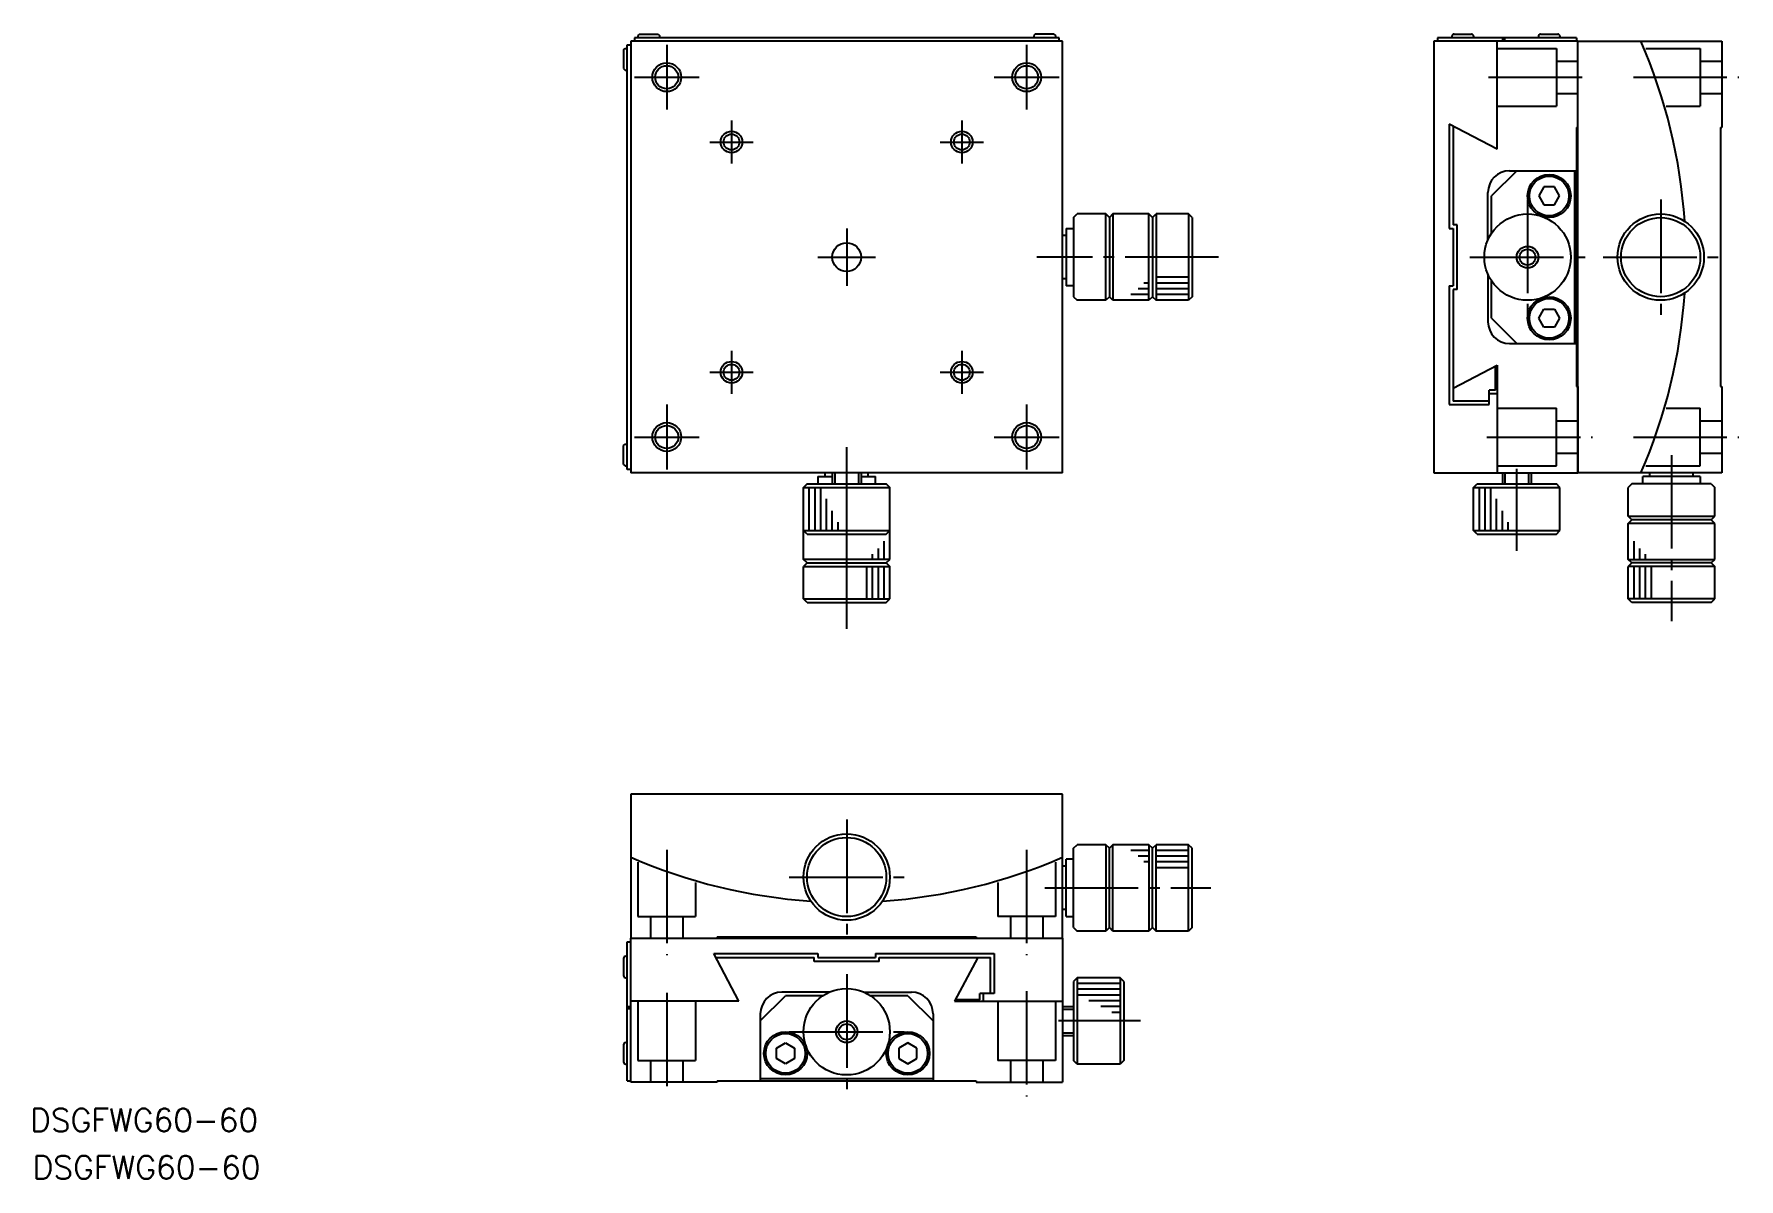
# Model space of a CAD drawing. Extents: x 557 to 794, y 324 to 483.
import ezdxf

# ---------------------------------------------------------------- set-up
doc = ezdxf.new("R2010")
doc.units = 0
doc.linetypes.add('CENTER', pattern=[17.5, 13, -1.5, 1.5, -1.5])
doc.layers.get('0').update_dxf_attribs({"linetype": 'CONTINUOUS'})
doc.layers.add('CENTER', color=1, linetype='CENTER')
doc.styles.get("Standard").update_dxf_attribs({"font": 'txt.shx', "bigfont": '@extfont2.shx'})

msp = doc.modelspace()

# ---------------------------------------------------------------- linework, layer by layer
at = {"color": 7, "linetype": 'CONTINUOUS'}
for p, q in [((640.78, 483.25), (640.58, 483.05)), ((640.78, 483.25), (643.38, 483.25)), ((643.38, 483.25), (643.58, 483.05)), ((695.78, 483.25), (695.58, 483.05)), ((698.38, 483.25), (695.78, 483.25)), ((698.38, 483.25), (698.58, 483.05)), ((753.98, 483.25), (756.38, 483.25)), ((765.98, 483.25), (768.38, 483.25)), ((638.58, 481.05), (638.78, 481.25)), ((638.58, 481.05), (638.58, 478.45)), ((638.78, 481.25), (639.08, 481.25)), ((639.08, 422.75), (639.08, 481.75)), ((639.08, 481.75), (639.58, 481.75)), ((639.58, 482.25), (639.58, 422.25)), ((699.58, 482.25), (639.58, 482.25)), ((699.08, 482.75), (640.08, 482.75)), ((640.08, 482.75), (640.08, 482.25)), ((640.58, 483.05), (640.58, 482.75)), ((643.58, 483.05), (643.58, 482.75)), ((695.58, 483.05), (695.58, 482.75)), ((698.58, 483.05), (698.58, 482.75)), ((699.08, 482.25), (699.08, 482.75)), ((699.58, 422.25), (699.58, 482.25)), ((751.18, 482.25), (751.18, 422.25)), ((771.18, 482.25), (751.18, 482.25)), ((770.98, 482.75), (751.68, 482.75)), ((751.68, 482.75), (751.68, 482.25)), ((753.68, 482.95), (753.68, 482.75)), ((756.68, 482.95), (756.68, 482.75)), ((759.94, 467.25), (759.94, 482.25)), ((760.68, 482.75), (760.68, 482.25)), ((760.96, 482.75), (760.96, 482.25)), ((765.68, 482.95), (765.68, 482.75)), ((768.68, 482.95), (768.68, 482.75)), ((770.98, 482.75), (770.98, 482.25)), ((771.18, 422.25), (771.18, 482.25)), ((771.18, 482.25), (791.18, 482.25)), ((771.18, 470.25), (771.18, 482.25)), ((791.18, 482.25), (791.18, 470.25)), ((638.58, 478.45), (638.78, 478.25)), ((638.78, 478.25), (639.08, 478.25)), ((753.31, 470.73), (753.31, 456.25)), ((759.94, 467.25), (753.31, 470.73)), ((753.85, 470.45), (753.85, 456.75)), ((770.98, 470.25), (770.98, 434.25)), ((770.98, 470.25), (771.18, 470.25)), ((790.98, 470.25), (790.98, 434.25)), ((790.98, 470.25), (791.18, 470.25)), ((762.68, 464.25), (759.18, 460.75)), ((761.68, 464.25), (770.98, 464.25)), ((766.46, 462), (765.73, 460.75)), ((767.9, 462), (766.46, 462)), ((768.62, 460.75), (767.9, 462)), ((770.68, 464.25), (770.68, 440.25)), ((758.68, 454.65), (758.68, 461.25)), ((759.18, 455.57), (759.18, 460.75)), ((765.73, 460.75), (766.46, 459.5)), ((767.9, 459.5), (768.62, 460.75)), ((701.08, 457.75), (701.58, 458.25)), ((701.08, 457.75), (701.08, 446.75)), ((705.58, 458.25), (701.58, 458.25)), ((706.08, 457.75), (705.58, 458.25)), ((706.58, 458.25), (706.08, 457.75)), ((706.08, 457.75), (706.08, 446.75)), ((711.58, 458.25), (706.58, 458.25)), ((712.08, 457.75), (711.58, 458.25)), ((712.08, 457.75), (712.58, 458.25)), ((712.08, 457.75), (712.08, 446.75)), ((717.08, 458.25), (712.58, 458.25)), ((717.58, 457.75), (717.08, 458.25)), ((717.58, 457.75), (717.58, 446.75)), ((766.46, 459.5), (767.9, 459.5)), ((700.08, 455.25), (699.58, 455.25)), ((700.08, 456.25), (700.08, 448.25)), ((700.08, 456.25), (701.08, 456.25)), ((753.31, 456.25), (753.85, 456.25)), ((754.42, 456.75), (753.85, 456.75)), ((753.85, 456.25), (753.85, 448.25)), ((754.42, 447.75), (754.42, 456.75)), ((700.08, 449.25), (699.58, 449.25)), ((701.08, 448.25), (700.08, 448.25)), ((753.31, 448.25), (753.31, 431.75)), ((753.31, 448.25), (753.85, 448.25)), ((753.85, 447.75), (753.85, 432.25)), ((754.42, 447.75), (753.85, 447.75)), ((758.68, 449.85), (758.68, 443.25)), ((759.18, 443.75), (759.18, 448.93)), ((701.08, 446.75), (701.58, 446.25)), ((705.58, 446.25), (701.58, 446.25)), ((706.08, 446.75), (705.58, 446.25)), ((706.58, 446.25), (706.08, 446.75)), ((711.58, 446.25), (706.58, 446.25)), ((712.08, 446.75), (711.58, 446.25)), ((712.08, 446.75), (712.58, 446.25)), ((717.08, 446.25), (712.58, 446.25)), ((717.58, 446.75), (717.08, 446.25)), ((759.18, 443.75), (762.68, 440.25)), ((765.73, 443.75), (766.46, 445)), ((766.46, 442.5), (765.73, 443.75)), ((766.46, 445), (767.9, 445)), ((767.9, 445), (768.62, 443.75)), ((768.62, 443.75), (767.9, 442.5)), ((767.9, 442.5), (766.46, 442.5)), ((761.68, 440.25), (770.98, 440.25)), ((753.85, 434.05), (759.94, 437.25)), ((759.72, 433.75), (759.72, 437.14)), ((759.94, 437.25), (759.94, 422.25)), ((759.72, 433.75), (758.85, 433.75)), ((758.85, 431.75), (758.85, 433.75)), ((770.98, 434.25), (771.18, 434.25)), ((771.18, 434.25), (771.18, 422.25)), ((790.98, 434.25), (791.18, 434.25)), ((791.18, 434.25), (791.18, 422.25)), ((753.31, 431.75), (758.85, 431.75)), ((758.85, 432.25), (753.85, 432.25)), ((759.94, 433.25), (758.85, 433.25)), ((638.58, 426.05), (638.78, 426.25)), ((638.58, 423.45), (638.58, 426.05)), ((638.78, 426.25), (639.08, 426.25)), ((638.58, 423.45), (638.78, 423.25)), ((638.78, 423.25), (639.08, 423.25)), ((639.58, 422.75), (639.08, 422.75)), ((699.58, 422.25), (639.58, 422.25)), ((665.58, 421.75), (667.58, 421.75)), ((665.58, 421.75), (665.58, 420.75)), ((666.58, 421.75), (666.58, 422.25)), ((667.58, 422.25), (667.58, 420.75)), ((671.58, 422.25), (671.58, 420.75)), ((671.58, 421.75), (673.58, 421.75)), ((672.58, 421.75), (672.58, 422.25)), ((673.58, 420.75), (673.58, 421.75)), ((751.18, 422.25), (771.18, 422.25)), ((760.68, 422.25), (760.68, 420.75)), ((764.68, 422.25), (764.68, 420.75)), ((791.18, 422.25), (771.18, 422.25)), ((788.18, 421.75), (780.18, 421.75)), ((780.18, 420.75), (780.18, 421.75)), ((781.18, 421.75), (781.18, 422.25)), ((787.18, 421.75), (787.18, 422.25)), ((788.18, 421.75), (788.18, 420.75)), ((663.58, 420.25), (664.08, 420.75)), ((664.08, 420.75), (663.58, 420.25)), ((663.58, 414.25), (663.58, 420.25)), ((663.58, 416.25), (663.58, 420.25)), ((664.08, 420.75), (675.08, 420.75)), ((664.08, 420.75), (675.08, 420.75)), ((675.58, 420.25), (675.08, 420.75)), ((675.08, 420.75), (675.58, 420.25)), ((675.58, 414.25), (675.58, 420.25)), ((675.58, 416.25), (675.58, 420.25)), ((756.68, 420.25), (757.18, 420.75)), ((756.68, 414.25), (756.68, 420.25)), ((757.18, 420.75), (768.18, 420.75)), ((768.68, 420.25), (768.18, 420.75)), ((768.68, 414.25), (768.68, 420.25)), ((778.68, 420.75), (778.18, 420.25)), ((778.18, 416.25), (778.18, 420.25)), ((789.68, 420.75), (778.68, 420.75)), ((789.68, 420.75), (790.18, 420.25)), ((790.18, 416.25), (790.18, 420.25)), ((663.58, 410.25), (663.58, 415.25)), ((675.58, 410.25), (675.58, 415.25)), ((778.68, 415.75), (778.18, 416.25)), ((778.18, 415.25), (778.68, 415.75)), ((778.18, 410.25), (778.18, 415.25)), ((789.68, 415.75), (778.68, 415.75)), ((789.68, 415.75), (790.18, 416.25)), ((790.18, 415.25), (789.68, 415.75)), ((790.18, 410.25), (790.18, 415.25)), ((664.08, 413.75), (663.58, 414.25)), ((664.08, 413.75), (675.08, 413.75)), ((675.08, 413.75), (675.58, 414.25)), ((757.18, 413.75), (756.68, 414.25)), ((757.18, 413.75), (768.18, 413.75)), ((768.18, 413.75), (768.68, 414.25)), ((664.08, 409.75), (663.58, 410.25)), ((675.08, 409.75), (675.58, 410.25)), ((778.68, 409.75), (778.18, 410.25)), ((789.68, 409.75), (790.18, 410.25)), ((664.08, 409.75), (663.58, 409.25)), ((663.58, 404.75), (663.58, 409.25)), ((664.08, 409.75), (675.08, 409.75)), ((675.08, 409.75), (675.58, 409.25)), ((675.58, 404.75), (675.58, 409.25)), ((778.68, 409.75), (778.18, 409.25)), ((778.18, 404.75), (778.18, 409.25)), ((789.68, 409.75), (778.68, 409.75)), ((789.68, 409.75), (790.18, 409.25)), ((790.18, 404.75), (790.18, 409.25)), ((664.08, 404.25), (663.58, 404.75)), ((664.08, 404.25), (675.08, 404.25)), ((675.08, 404.25), (675.58, 404.75)), ((778.68, 404.25), (778.18, 404.75)), ((789.68, 404.25), (778.68, 404.25)), ((789.68, 404.25), (790.18, 404.75)), ((699.58, 377.59), (639.58, 377.59)), ((639.58, 377.59), (639.58, 357.59)), ((699.58, 357.59), (699.58, 377.59)), ((701.08, 370.09), (701.58, 370.59)), ((701.08, 359.09), (701.08, 370.09)), ((705.58, 370.59), (701.58, 370.59)), ((706.08, 370.09), (705.58, 370.59)), ((706.58, 370.59), (706.08, 370.09)), ((706.08, 359.09), (706.08, 370.09)), ((711.58, 370.59), (706.58, 370.59)), ((712.08, 370.09), (711.58, 370.59)), ((712.08, 370.09), (712.58, 370.59)), ((712.08, 359.09), (712.08, 370.09)), ((717.08, 370.59), (712.58, 370.59)), ((717.58, 370.09), (717.08, 370.59)), ((717.58, 359.09), (717.58, 370.09)), ((700.08, 367.59), (699.58, 367.59)), ((700.08, 360.59), (700.08, 368.59)), ((701.08, 368.59), (700.08, 368.59)), ((700.08, 361.59), (699.58, 361.59)), ((700.08, 360.59), (701.08, 360.59)), ((651.58, 357.79), (687.58, 357.79)), ((651.58, 357.79), (651.58, 357.59)), ((687.58, 357.79), (687.58, 357.59)), ((701.08, 359.09), (701.58, 358.59)), ((705.58, 358.59), (701.58, 358.59)), ((706.08, 359.09), (705.58, 358.59)), ((706.58, 358.59), (706.08, 359.09)), ((711.58, 358.59), (706.58, 358.59)), ((712.08, 359.09), (711.58, 358.59)), ((712.08, 359.09), (712.58, 358.59)), ((717.08, 358.59), (712.58, 358.59)), ((717.58, 359.09), (717.08, 358.59)), ((639.08, 337.79), (639.08, 357.09)), ((639.08, 357.09), (639.58, 357.09)), ((639.58, 357.59), (699.58, 357.59)), ((639.58, 337.59), (639.58, 357.59)), ((639.58, 357.59), (651.58, 357.59)), ((651.1, 355.46), (665.58, 355.46)), ((654.58, 348.83), (651.1, 355.46)), ((665.58, 355.46), (665.58, 354.92)), ((673.58, 355.46), (690.08, 355.46)), ((673.58, 355.46), (673.58, 354.92)), ((687.58, 357.59), (699.58, 357.59)), ((690.08, 355.46), (690.08, 349.92)), ((699.58, 357.59), (699.58, 337.59)), ((638.58, 354.79), (638.58, 352.39)), ((638.88, 355.09), (639.08, 355.09)), ((651.39, 354.92), (665.08, 354.92)), ((665.08, 354.35), (665.08, 354.92)), ((674.08, 354.35), (665.08, 354.35)), ((665.58, 354.92), (673.58, 354.92)), ((674.08, 354.92), (689.58, 354.92)), ((674.08, 354.35), (674.08, 354.92)), ((687.78, 354.92), (684.58, 348.83)), ((689.58, 349.92), (689.58, 354.92)), ((638.88, 352.09), (639.08, 352.09)), ((701.58, 352.09), (701.08, 351.59)), ((701.08, 351.59), (701.08, 340.59)), ((707.58, 352.09), (701.58, 352.09)), ((708.08, 351.59), (707.58, 352.09)), ((708.08, 351.59), (708.08, 340.59)), ((654.58, 348.83), (639.58, 348.83)), ((657.58, 346.09), (661.08, 349.59)), ((667.19, 350.09), (660.58, 350.09)), ((666.27, 349.59), (661.08, 349.59)), ((671.98, 350.09), (678.58, 350.09)), ((678.08, 349.59), (672.9, 349.59)), ((678.08, 349.59), (681.58, 346.09)), ((684.58, 348.83), (699.58, 348.83)), ((688.08, 349.05), (684.7, 349.05)), ((688.08, 349.05), (688.08, 349.92)), ((690.08, 349.92), (688.08, 349.92)), ((688.58, 348.83), (688.58, 349.92)), ((639.08, 348.09), (639.58, 348.09)), ((639.08, 347.81), (639.58, 347.81)), ((657.58, 347.09), (657.58, 337.79)), ((681.58, 347.09), (681.58, 337.79)), ((699.58, 348.09), (701.08, 348.09)), ((699.58, 344.09), (701.08, 344.09)), ((638.58, 342.79), (638.58, 340.39)), ((638.88, 343.09), (639.08, 343.09)), ((659.83, 342.31), (661.08, 343.04)), ((659.83, 340.87), (659.83, 342.31)), ((661.08, 343.04), (662.33, 342.31)), ((662.33, 342.31), (662.33, 340.87)), ((678.08, 343.04), (676.83, 342.31)), ((676.83, 342.31), (676.83, 340.87)), ((679.33, 342.31), (678.08, 343.04)), ((679.33, 340.87), (679.33, 342.31)), ((638.88, 340.09), (639.08, 340.09)), ((661.08, 340.15), (659.83, 340.87)), ((662.33, 340.87), (661.08, 340.15)), ((676.83, 340.87), (678.08, 340.15)), ((678.08, 340.15), (679.33, 340.87)), ((701.58, 340.09), (701.08, 340.59)), ((707.58, 340.09), (701.58, 340.09)), ((708.08, 340.59), (707.58, 340.09)), ((639.08, 337.79), (639.58, 337.79)), ((651.58, 337.59), (639.58, 337.59)), ((651.58, 337.79), (687.58, 337.79)), ((651.58, 337.79), (651.58, 337.59)), ((657.58, 338.09), (681.58, 338.09)), ((687.58, 337.79), (687.58, 337.59)), ((687.58, 337.59), (699.58, 337.59))]:
    msp.add_line(p, q, dxfattribs=at)
at = {"color": 3, "linetype": 'CONTINUOUS'}
for p, q in [((759.94, 481.25), (768.18, 481.25)), ((768.18, 481.25), (768.18, 473.25)), ((780.61, 481.25), (788.18, 481.25)), ((788.18, 481.25), (788.18, 473.25)), ((768.18, 479.5), (771.18, 479.5)), ((788.18, 479.5), (791.18, 479.5)), ((768.18, 475), (771.18, 475)), ((788.18, 475), (791.18, 475)), ((759.94, 473.25), (768.18, 473.25)), ((783.44, 473.25), (788.18, 473.25)), ((705.58, 446.25), (705.58, 458.25)), ((706.58, 458.25), (706.58, 446.25)), ((711.58, 446.25), (711.58, 458.25)), ((712.58, 458.25), (712.58, 446.25)), ((717.08, 458.25), (717.08, 446.25)), ((711.58, 447.85), (710.1, 447.85)), ((711.58, 448.65), (710.88, 448.65)), ((717.08, 449.45), (712.58, 449.45)), ((717.08, 448.65), (712.58, 448.65)), ((717.08, 447.85), (712.58, 447.85)), ((711.58, 447.05), (709.07, 447.05)), ((717.08, 447.05), (712.58, 447.05)), ((759.94, 431.25), (768.18, 431.25)), ((768.18, 423.25), (768.18, 431.25)), ((783.44, 431.25), (788.18, 431.25)), ((788.18, 423.25), (788.18, 431.25)), ((768.18, 429.5), (771.18, 429.5)), ((788.18, 429.5), (791.18, 429.5)), ((768.18, 425), (771.18, 425)), ((788.18, 425), (791.18, 425)), ((667.93, 422.25), (667.93, 420.75)), ((671.23, 422.25), (671.23, 420.75)), ((759.94, 423.25), (768.18, 423.25)), ((761.03, 422.25), (761.03, 420.75)), ((764.33, 422.25), (764.33, 420.75)), ((780.61, 423.25), (788.18, 423.25)), ((663.58, 420.25), (675.58, 420.25)), ((664.38, 414.25), (664.38, 420.25)), ((665.18, 414.25), (665.18, 420.25)), ((665.98, 414.25), (665.98, 420.25)), ((756.68, 420.25), (768.68, 420.25)), ((757.48, 414.25), (757.48, 420.25)), ((758.28, 414.25), (758.28, 420.25)), ((759.08, 414.25), (759.08, 420.25)), ((666.78, 414.25), (666.78, 418.64)), ((667.58, 414.25), (667.58, 416.97)), ((759.88, 414.25), (759.88, 418.64)), ((760.68, 414.25), (760.68, 416.97)), ((668.38, 414.25), (668.38, 415.43)), ((761.48, 414.25), (761.48, 415.43)), ((778.18, 416.25), (790.18, 416.25)), ((790.18, 415.25), (778.18, 415.25)), ((663.58, 414.25), (675.58, 414.25)), ((674.78, 410.25), (674.78, 412.77)), ((756.68, 414.25), (768.68, 414.25)), ((778.98, 410.25), (778.98, 412.77)), ((675.58, 410.25), (663.58, 410.25)), ((673.18, 410.25), (673.18, 410.95)), ((673.98, 410.25), (673.98, 411.74)), ((778.18, 410.25), (790.18, 410.25)), ((779.78, 410.25), (779.78, 411.74)), ((780.58, 410.25), (780.58, 410.95)), ((663.58, 409.25), (675.58, 409.25)), ((672.38, 404.75), (672.38, 409.25)), ((673.18, 404.75), (673.18, 409.25)), ((673.98, 404.75), (673.98, 409.25)), ((674.78, 404.75), (674.78, 409.25)), ((790.18, 409.25), (778.18, 409.25)), ((778.98, 404.75), (778.98, 409.25)), ((779.78, 404.75), (779.78, 409.25)), ((780.58, 404.75), (780.58, 409.25)), ((781.38, 404.75), (781.38, 409.25)), ((663.58, 404.75), (675.58, 404.75)), ((790.18, 404.75), (778.18, 404.75)), ((705.58, 370.59), (705.58, 358.59)), ((706.58, 358.59), (706.58, 370.59)), ((711.58, 369.79), (709.07, 369.79)), ((711.58, 370.59), (711.58, 358.59)), ((712.58, 358.59), (712.58, 370.59)), ((717.08, 369.79), (712.58, 369.79)), ((717.08, 358.59), (717.08, 370.59)), ((640.58, 368.15), (640.58, 360.59)), ((698.58, 368.15), (698.58, 360.59)), ((711.58, 368.99), (710.1, 368.99)), ((711.58, 368.19), (710.88, 368.19)), ((717.08, 368.99), (712.58, 368.99)), ((717.08, 368.19), (712.58, 368.19)), ((717.08, 367.39), (712.58, 367.39)), ((648.58, 365.33), (648.58, 360.59)), ((690.58, 365.33), (690.58, 360.59)), ((640.58, 360.59), (648.58, 360.59)), ((642.33, 360.59), (642.33, 357.59)), ((646.83, 360.59), (646.83, 357.59)), ((698.58, 360.59), (690.58, 360.59)), ((692.33, 360.59), (692.33, 357.59)), ((696.83, 360.59), (696.83, 357.59)), ((701.58, 352.09), (701.58, 340.09)), ((707.58, 351.29), (701.58, 351.29)), ((707.58, 352.09), (707.58, 340.09)), ((640.58, 348.83), (640.58, 340.59)), ((648.58, 348.83), (648.58, 340.59)), ((690.58, 348.83), (690.58, 340.59)), ((698.58, 348.83), (698.58, 340.59)), ((707.58, 350.49), (701.58, 350.49)), ((707.58, 349.69), (701.58, 349.69)), ((707.58, 348.89), (703.2, 348.89)), ((699.58, 347.74), (701.08, 347.74)), ((707.58, 348.09), (704.87, 348.09)), ((707.58, 347.29), (706.41, 347.29)), ((699.58, 344.44), (701.08, 344.44)), ((640.58, 340.59), (648.58, 340.59)), ((642.33, 340.59), (642.33, 337.59)), ((646.83, 340.59), (646.83, 337.59)), ((698.58, 340.59), (690.58, 340.59)), ((692.33, 340.59), (692.33, 337.59)), ((696.83, 340.59), (696.83, 337.59))]:
    msp.add_line(p, q, dxfattribs=at)
for centre, radius in [((644.58, 477.25), 2), ((694.58, 477.25), 2), ((653.58, 468.25), 1.5), ((685.58, 468.25), 1.5), ((782.68, 452.25), 5.5), ((764.18, 452.25), 1.5), ((653.58, 436.25), 1.5), ((685.58, 436.25), 1.5), ((644.58, 427.25), 2), ((694.58, 427.25), 2), ((669.58, 366.09), 5.5), ((669.58, 344.59), 1.5)]:
    msp.add_circle(centre, radius, dxfattribs=at)
at = {"color": 7, "linetype": 'CONTINUOUS'}
for centre, radius in [((644.58, 477.25), 1.6), ((694.58, 477.25), 1.6), ((653.58, 468.25), 1.1), ((685.58, 468.25), 1.1), ((767.18, 460.75), 3), ((767.18, 460.75), 2.75), ((764.18, 452.25), 6), ((782.68, 452.25), 6), ((669.58, 452.25), 2), ((764.18, 452.25), 1.1), ((767.18, 443.75), 3), ((767.18, 443.75), 2.75), ((653.58, 436.25), 1.1), ((685.58, 436.25), 1.1), ((644.58, 427.25), 1.6), ((694.58, 427.25), 1.6), ((669.58, 366.09), 6), ((669.58, 344.59), 6), ((661.08, 341.59), 3), ((661.08, 341.59), 2.75), ((669.58, 344.59), 1.1), ((678.08, 341.59), 3), ((678.08, 341.59), 2.75)]:
    msp.add_circle(centre, radius, dxfattribs=at)
for centre, radius, start, end in [((753.98, 482.95), 0.3, 90, 180), ((756.38, 482.95), 0.3, 0, 90), ((765.98, 482.95), 0.3, 90, 180), ((768.38, 482.95), 0.3, 0, 90), ((711.18, 452.25), 75, 3.8136, 23.5782), ((761.68, 461.25), 3, 90, 180), ((711.18, 452.25), 75, 336.4218, 356.1864), ((761.68, 443.25), 3, 180, 270), ((669.58, 437.59), 75, 246.4218, 266.1864), ((669.58, 437.59), 75, 273.8136, 293.5782), ((638.88, 354.79), 0.3, 90, 180), ((638.88, 352.39), 0.3, 180, 270), ((660.58, 347.09), 3, 90, 180), ((678.58, 347.09), 3, 0, 90), ((638.88, 342.79), 0.3, 90, 180), ((638.88, 340.39), 0.3, 180, 270)]:
    msp.add_arc(centre, radius, start, end, dxfattribs=at)
at = {"layer": 'CENTER', "color": 1, "linetype": 'CENTER'}
for p, q in [((644.58, 481.75), (644.58, 472.75)), ((694.58, 481.75), (694.58, 472.75)), ((640.08, 477.25), (649.08, 477.25)), ((690.08, 477.25), (699.08, 477.25)), ((758.76, 477.25), (773.19, 477.25)), ((778.88, 477.25), (793.54, 477.25)), ((653.58, 471.25), (653.58, 465.25)), ((685.58, 471.25), (685.58, 465.25)), ((650.58, 468.25), (656.58, 468.25)), ((682.58, 468.25), (688.58, 468.25)), ((764.18, 460.25), (764.18, 444.25)), ((782.68, 460.25), (782.68, 444.25)), ((669.58, 456.25), (669.58, 448.25)), ((665.58, 452.25), (673.58, 452.25)), ((721.25, 452.25), (695.99, 452.25)), ((756.18, 452.25), (772.18, 452.25)), ((774.68, 452.25), (790.68, 452.25)), ((653.58, 439.25), (653.58, 433.25)), ((685.58, 439.25), (685.58, 433.25)), ((650.58, 436.25), (656.58, 436.25)), ((682.58, 436.25), (688.58, 436.25)), ((644.58, 431.75), (644.58, 422.75)), ((694.58, 431.75), (694.58, 422.75)), ((640.08, 427.25), (649.08, 427.25)), ((690.08, 427.25), (699.08, 427.25)), ((758.52, 427.25), (773.19, 427.25)), ((778.88, 427.25), (793.54, 427.25)), ((669.58, 400.58), (669.58, 425.84)), ((669.58, 411.43), (669.58, 424.89)), ((784.18, 424.74), (784.18, 401.67)), ((762.68, 411.43), (762.68, 422.81)), ((669.58, 374.09), (669.58, 358.09)), ((644.58, 369.89), (644.58, 355.22)), ((694.58, 369.89), (694.58, 355.22)), ((661.58, 366.09), (677.58, 366.09)), ((697.1, 364.59), (720.16, 364.59)), ((669.58, 352.59), (669.58, 336.59)), ((644.58, 350.01), (644.58, 335.58)), ((694.58, 350.25), (694.58, 335.58)), ((710.4, 346.09), (699.02, 346.09)), ((661.58, 344.59), (677.58, 344.59))]:
    msp.add_line(p, q, dxfattribs=at)

# ---------------------------------------------------------------- texts
at = {"color": 7, "linetype": 'CONTINUOUS'}
for p in [(556.13, 330.71), (556.47, 324.14)]:
    msp.add_text('DSGFWG60-60', height=3.2, dxfattribs=at).set_placement(p)

doc.saveas('drawing.dxf')
